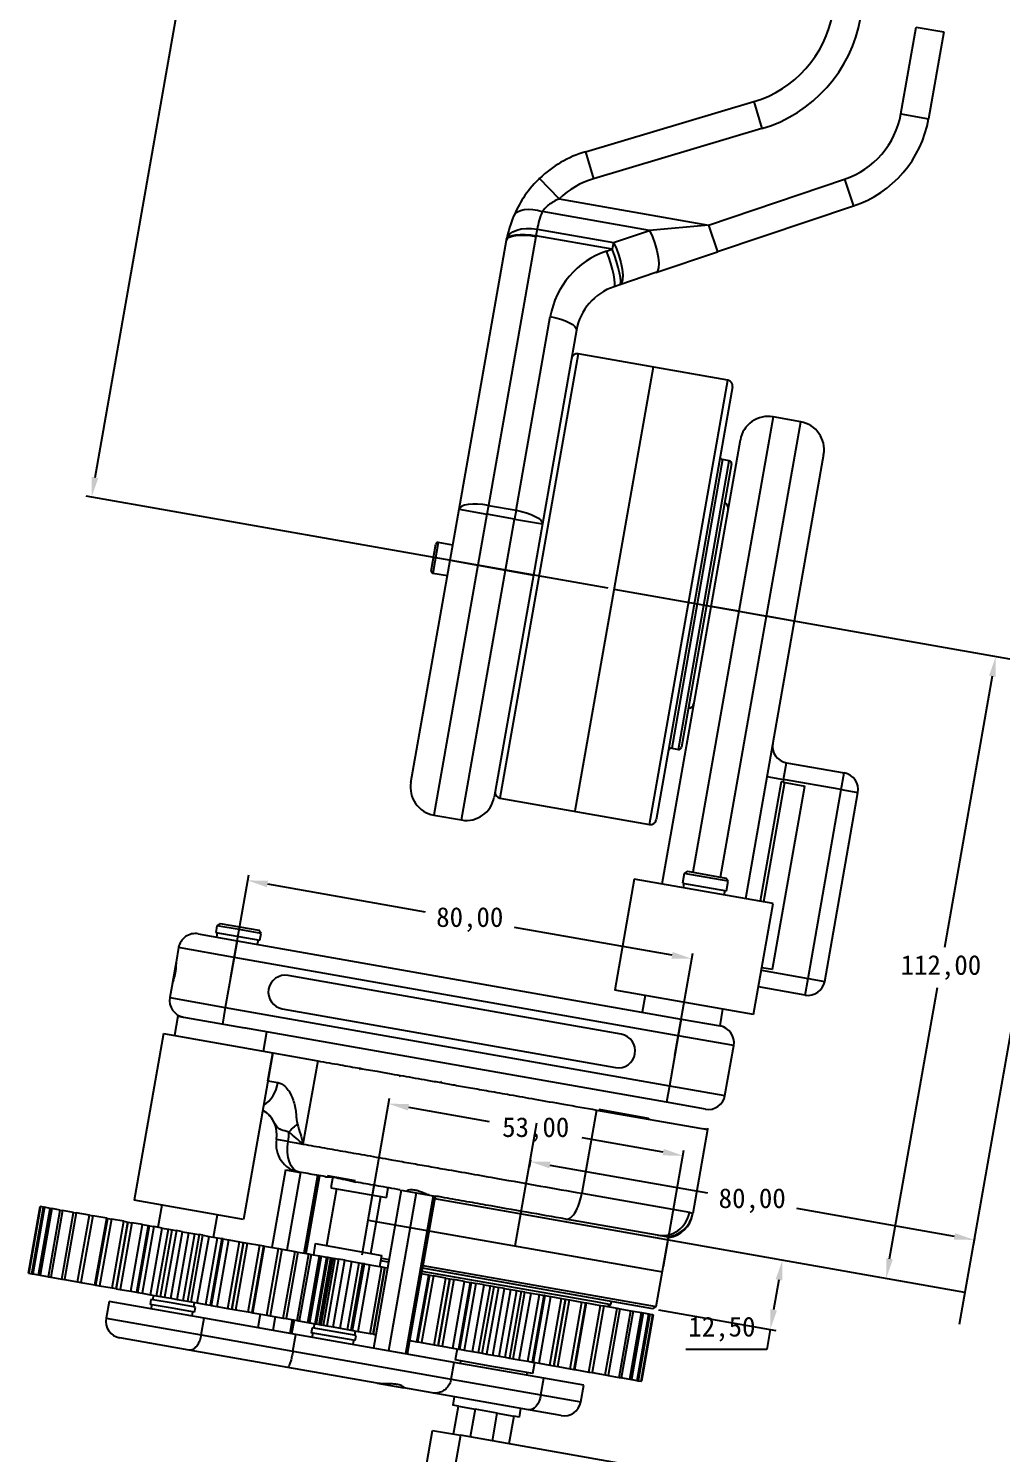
# Model space of a CAD drawing. Header units: millimetres. Extents: x 15 to 2378, y 5 to 1787.
# Drawn here: x 2055.6 to 2228.2, y 1185.3 to 1438 of the extents above; entities that cross this region are included whole.
import ezdxf

# ---------------------------------------------------------------- set-up
doc = ezdxf.new("R2010")
doc.units = ezdxf.units.MM
doc.header["$PDSIZE"] = -1
doc.dimstyles.new('ISO-25', dxfattribs={"dimtxt": 2.5, "dimasz": 2.5, "dimexe": 1.25, "dimexo": 0.625, "dimtad": 1, "dimtxsty": 'Standard', "dimcen": 2.5, "dimadec": 0, "dimazin": 0, "dimtfac": 1, "dimtmove": 0, "dimatfit": 3, "dimfxl": 1, "dimarcsym": 0})

# ---------------------------------------------------------------- blocks, each defined once
blk = doc.blocks.new('*D3')
at = {"color": 0, "lineweight": -2, "transparency": 16777216}
for p, q in [((2091.51, 1269.83), (2094.7, 1287.91)), ((2098.03, 1286.31), (2125.98, 1281.38)), ((2169.81, 1273.65), (2141.86, 1278.58)), ((2170.3, 1255.94), (2173.48, 1274.02))]:
    blk.add_line(p, q, dxfattribs=at)
at = {"color": 0, "transparency": 16777216}
for points in [[(2098.13, 1286.89), (2097.92, 1285.72), (2094.52, 1286.92)], [(2169.91, 1274.23), (2169.7, 1273.07), (2173.31, 1273.03)]]:
    blk.add_solid(points, dxfattribs=at)
at = {"layer": 'Defpoints', "color": 0, "transparency": 16777216}
for p in [(2173.31, 1273.03), (2091.34, 1268.85), (2170.12, 1254.96)]:
    blk.add_point(p, dxfattribs=at)
at = {"color": 0, "transparency": 16777216, "insert": (2133.92, 1279.98), "char_height": 3.5, "attachment_point": 5}
blk.add_mtext('80,00', dxfattribs=at)
blk = doc.blocks.new('*D7')
at = {"color": 0, "lineweight": -2, "transparency": 16777216}
for p, q in [((2207.51, 1586.5), (2109.69, 1603.75)), ((2110.06, 1600.07), (2089.38, 1482.81)), ((2067.45, 1358.41), (2088.13, 1475.68)), ((2158.5, 1338.75), (2065.85, 1355.08))]:
    blk.add_line(p, q, dxfattribs=at)
at = {"color": 0, "transparency": 16777216}
for points in [[(2109.48, 1600.17), (2110.64, 1599.97), (2110.68, 1603.57)], [(2066.87, 1358.51), (2068.03, 1358.31), (2066.83, 1354.91)]]:
    blk.add_solid(points, dxfattribs=at)
at = {"layer": 'Defpoints', "color": 0, "transparency": 16777216}
for p in [(2208.5, 1586.33), (2066.83, 1354.91), (2159.48, 1338.57)]:
    blk.add_point(p, dxfattribs=at)
at = {"color": 0, "transparency": 16777216, "insert": (2088.76, 1479.24), "char_height": 3.5, "attachment_point": 5}
blk.add_mtext('252,50', dxfattribs=at)
blk = doc.blocks.new('*D9')
at = {"color": 0, "lineweight": -2, "transparency": 16777216}
for p, q in [((2144.67, 1237.32), (2144.45, 1236.08)), ((2148.13, 1236.45), (2176.08, 1231.52)), ((2219.91, 1223.79), (2191.96, 1228.72)), ((2223.46, 1223.43), (2223.24, 1222.19))]:
    blk.add_line(p, q, dxfattribs=at)
at = {"color": 0, "transparency": 16777216}
for points in [[(2148.23, 1237.03), (2148.03, 1235.86), (2144.63, 1237.07)], [(2220.01, 1224.37), (2219.81, 1223.21), (2223.41, 1223.17)]]:
    blk.add_solid(points, dxfattribs=at)
at = {"layer": 'Defpoints', "color": 0, "transparency": 16777216}
for p in [(2144.85, 1238.3), (2223.63, 1224.41), (2223.41, 1223.17)]:
    blk.add_point(p, dxfattribs=at)
at = {"color": 0, "transparency": 16777216, "insert": (2184.02, 1230.12), "char_height": 3.5, "attachment_point": 5}
blk.add_mtext('80,00', dxfattribs=at)
blk = doc.blocks.new('*D10')
at = {"color": 0, "lineweight": -2, "transparency": 16777216}
for p, q in [((2226.61, 1323.13), (2218.13, 1275.04)), ((2208.4, 1219.83), (2216.88, 1267.91))]:
    blk.add_line(p, q, dxfattribs=at)
at = {"color": 0, "transparency": 16777216}
for points in [[(2226.03, 1323.23), (2227.2, 1323.02), (2227.23, 1326.63)], [(2207.81, 1219.93), (2208.98, 1219.73), (2207.78, 1216.33)]]:
    blk.add_solid(points, dxfattribs=at)
at = {"layer": 'Defpoints', "color": 0, "transparency": 16777216}
for p in [(2227.23, 1326.63), (2207.78, 1216.33), (2207.78, 1216.33)]:
    blk.add_point(p, dxfattribs=at)
at = {"color": 0, "transparency": 16777216, "insert": (2217.5, 1271.48), "char_height": 3.5, "attachment_point": 5}
blk.add_mtext('112,00', dxfattribs=at)
blk = doc.blocks.new('*D11')
at = {"color": 0, "lineweight": -2, "transparency": 16777216}
for p, q in [((2116.06, 1227.68), (2119.7, 1248.3)), ((2123.03, 1246.7), (2137.39, 1244.17)), ((2168.22, 1238.73), (2153.86, 1241.26)), ((2168.26, 1218.47), (2171.9, 1239.1))]:
    blk.add_line(p, q, dxfattribs=at)
at = {"color": 0, "transparency": 16777216}
for points in [[(2123.13, 1247.28), (2122.93, 1246.12), (2119.53, 1247.32)], [(2168.32, 1239.32), (2168.12, 1238.15), (2171.72, 1238.11)]]:
    blk.add_solid(points, dxfattribs=at)
at = {"layer": 'Defpoints', "color": 0, "transparency": 16777216}
for p in [(2171.72, 1238.11), (2115.89, 1226.69), (2168.09, 1217.49)]:
    blk.add_point(p, dxfattribs=at)
at = {"color": 0, "transparency": 16777216, "insert": (2145.62, 1242.72), "char_height": 3.5, "attachment_point": 5}
blk.add_mtext('53,00', dxfattribs=at)
blk = doc.blocks.new('*D12')
at = {"color": 0, "lineweight": -2, "transparency": 16777216}
for p, q in [((2188.76, 1216.07), (2187.82, 1210.77)), ((2167.41, 1210.76), (2188.19, 1207.09)), ((2187.21, 1207.26), (2186.59, 1203.76)), ((2186.59, 1203.76), (2172.23, 1203.76))]:
    blk.add_line(p, q, dxfattribs=at)
at = {"color": 0, "transparency": 16777216}
for points in [[(2188.18, 1216.18), (2189.34, 1215.97), (2189.38, 1219.57)], [(2187.24, 1210.87), (2188.41, 1210.66), (2187.21, 1207.26)]]:
    blk.add_solid(points, dxfattribs=at)
at = {"layer": 'Defpoints', "color": 0, "transparency": 16777216}
for p in [(2189.38, 1219.57), (2166.42, 1210.93), (2187.21, 1207.26)]:
    blk.add_point(p, dxfattribs=at)
at = {"color": 0, "transparency": 16777216, "insert": (2178.65, 1207.33), "char_height": 3.5, "attachment_point": 5}
blk.add_mtext('12,50', dxfattribs=at)

msp = doc.modelspace()

# ---------------------------------------------------------------- linework, layer by layer
at = {"color": 7, "linetype": 'Continuous', "lineweight": 25}
for p, q in [((2210.395, 1422.886), (2213.108, 1438.276)), ((2213.108, 1438.276), (2218.032, 1437.407)), ((2218.032, 1437.407), (2215.319, 1422.018)), ((2154.432, 1416.157), (2184.318, 1425.046)), ((2184.318, 1425.046), (2185.743, 1420.254)), ((2210.395, 1422.886), (2215.319, 1422.018)), ((2185.743, 1420.254), (2155.857, 1411.364)), ((2154.432, 1416.157), (2155.857, 1411.364)), ((2149.765, 1407.826), (2146.309, 1411.44)), ((2176.283, 1403.151), (2200.41, 1411.275)), ((2200.41, 1411.275), (2202.005, 1406.536)), ((2149.765, 1407.826), (2176.283, 1403.151)), ((2165.787, 1402.185), (2146.789, 1405.535)), ((2202.005, 1406.536), (2177.879, 1398.412)), ((2176.283, 1403.151), (2165.787, 1402.185)), ((2176.283, 1403.151), (2177.879, 1398.412)), ((2132.024, 1352.746), (2140.438, 1400.46)), ((2145.636, 1401.147), (2137.223, 1353.433)), ((2145.862, 1402.427), (2145.655, 1401.252)), ((2159.204, 1398.863), (2145.655, 1401.252)), ((2145.862, 1402.427), (2159.411, 1400.038)), ((2159.411, 1400.038), (2165.787, 1402.185)), ((2158.188, 1398.521), (2159.204, 1398.863)), ((2159.411, 1400.038), (2159.204, 1398.863)), ((2166.901, 1394.715), (2177.879, 1398.412)), ((2160.525, 1392.568), (2159.509, 1392.226)), ((2166.901, 1394.715), (2160.525, 1392.568)), ((2142.147, 1352.565), (2148.203, 1386.91)), ((2152.852, 1384.486), (2146.796, 1350.141)), ((2153.132, 1380.31), (2139.24, 1301.525)), ((2179.721, 1375.621), (2153.132, 1380.31)), ((2165.829, 1296.837), (2179.721, 1375.621)), ((2180.532, 1374.463), (2166.988, 1297.648)), ((2187.716, 1369.135), (2181.639, 1334.666)), ((2186.563, 1333.798), (2192.64, 1368.266)), ((2192.64, 1368.266), (2187.716, 1369.135)), ((2176.715, 1335.535), (2181.924, 1365.079)), ((2196.696, 1362.474), (2191.487, 1332.93)), ((2178.767, 1361.574), (2169.738, 1310.364)), ((2170.92, 1310.155), (2179.949, 1361.365)), ((2180.355, 1360.786), (2171.499, 1310.561)), ((2179.949, 1361.365), (2178.767, 1361.574)), ((2130.429, 1343.696), (2132.024, 1352.746)), ((2132.024, 1352.746), (2136.948, 1351.877)), ((2137.223, 1353.433), (2136.948, 1351.877)), ((2137.223, 1353.433), (2142.147, 1352.565)), ((2142.147, 1352.565), (2141.872, 1351.009)), ((2136.948, 1351.877), (2135.353, 1342.828)), ((2141.872, 1351.009), (2136.948, 1351.877)), ((2140.277, 1341.96), (2141.872, 1351.009)), ((2141.872, 1351.009), (2146.796, 1350.141)), ((2146.796, 1350.141), (2145.201, 1341.091)), ((2127.102, 1342.103), (2127.887, 1346.556)), ((2128.321, 1346.86), (2127.412, 1341.704)), ((2130.906, 1346.404), (2128.321, 1346.86)), ((2123.483, 1304.304), (2130.429, 1343.696)), ((2127.062, 1341.878), (2127.102, 1342.103)), ((2135.353, 1342.828), (2127.539, 1298.511)), ((2130.429, 1343.696), (2135.353, 1342.828)), ((2135.353, 1342.828), (2140.277, 1341.96)), ((2127.412, 1341.704), (2127.366, 1341.444)), ((2127.366, 1341.444), (2129.951, 1340.988)), ((2132.463, 1297.643), (2140.277, 1341.96)), ((2145.201, 1341.091), (2138.255, 1301.699)), ((2140.277, 1341.96), (2145.201, 1341.091)), ((2168.032, 1286.294), (2176.715, 1335.535)), ((2181.639, 1334.666), (2173.477, 1288.38)), ((2181.639, 1334.666), (2176.715, 1335.535)), ((2181.639, 1334.666), (2186.563, 1333.798)), ((2178.401, 1287.512), (2186.563, 1333.798)), ((2191.487, 1332.93), (2182.804, 1283.689)), ((2191.487, 1332.93), (2186.563, 1333.798)), ((2169.738, 1310.364), (2170.92, 1310.155)), ((2189.579, 1304.834), (2190.1, 1307.789)), ((2190.1, 1307.789), (2200.351, 1305.981)), ((2189.17, 1304.399), (2185.437, 1283.225)), ((2189.767, 1304.293), (2186.033, 1283.12)), ((2186.625, 1305.355), (2189.579, 1304.834)), ((2189.492, 1304.342), (2189.17, 1304.399)), ((2189.579, 1304.834), (2189.492, 1304.342)), ((2189.492, 1304.342), (2193.354, 1303.661)), ((2199.83, 1303.027), (2189.579, 1304.834)), ((2199.83, 1303.027), (2200.351, 1305.981)), ((2187.624, 1271.162), (2193.354, 1303.661)), ((2193.926, 1269.543), (2199.83, 1303.027)), ((2196.881, 1269.022), (2202.785, 1302.506)), ((2199.83, 1303.027), (2202.785, 1302.506)), ((2139.24, 1301.525), (2165.829, 1296.837)), ((2127.539, 1298.511), (2132.463, 1297.643)), ((2163.108, 1287.162), (2159.635, 1267.466)), ((2187.728, 1282.821), (2163.108, 1287.162)), ((2171.962, 1288.14), (2171.667, 1286.466)), ((2171.667, 1286.466), (2179.447, 1285.094)), ((2171.913, 1286.422), (2171.774, 1285.634)), ((2172.542, 1288.545), (2171.962, 1288.14)), ((2179.742, 1286.768), (2171.962, 1288.14)), ((2172.542, 1288.545), (2179.337, 1287.347)), ((2179.742, 1286.768), (2179.337, 1287.347)), ((2179.447, 1285.094), (2179.742, 1286.768)), ((2179.062, 1284.349), (2179.201, 1285.137)), ((2184.255, 1263.125), (2187.728, 1282.821)), ((2089.072, 1278.893), (2088.864, 1277.711)), ((2089.652, 1279.299), (2089.072, 1278.893)), ((2092.987, 1278.203), (2089.072, 1278.893)), ((2089.652, 1279.299), (2096.496, 1278.092)), ((2085.746, 1277.449), (2092.64, 1276.233)), ((2088.864, 1277.711), (2096.693, 1276.331)), ((2089.135, 1277.663), (2088.996, 1276.876)), ((2096.902, 1277.512), (2092.987, 1278.203)), ((2096.284, 1275.591), (2096.422, 1276.378)), ((2096.902, 1277.512), (2096.496, 1278.092)), ((2096.693, 1276.331), (2096.902, 1277.512)), ((2082.271, 1275.015), (2081.811, 1272.405)), ((2092.119, 1273.279), (2082.271, 1275.015)), ((2092.64, 1276.233), (2092.119, 1273.279)), ((2092.64, 1276.233), (2171.424, 1262.341)), ((2081.811, 1272.405), (2081.174, 1268.794)), ((2092.119, 1273.279), (2090.556, 1264.415)), ((2170.903, 1259.387), (2092.119, 1273.279)), ((2185.731, 1271.496), (2187.624, 1271.162)), ((2081.172, 1268.785), (2080.708, 1266.152)), ((2160.795, 1259.646), (2101.706, 1270.065)), ((2185.645, 1271.003), (2193.926, 1269.543)), ((2193.405, 1266.589), (2193.926, 1269.543)), ((2193.926, 1269.543), (2196.881, 1269.022)), ((2184.255, 1263.125), (2159.635, 1267.466)), ((2165.052, 1266.511), (2164.531, 1263.557)), ((2193.405, 1266.589), (2185.124, 1268.049)), ((2080.708, 1266.152), (2090.556, 1264.415)), ((2090.556, 1264.415), (2090.035, 1261.461)), ((2090.556, 1264.415), (2169.341, 1250.524)), ((2100.665, 1264.156), (2159.753, 1253.737)), ((2178.318, 1261.126), (2178.839, 1264.08)), ((2082.157, 1262.85), (2081.549, 1259.403)), ((2082.157, 1262.85), (2093.95, 1260.771)), ((2171.424, 1262.341), (2170.903, 1259.387)), ((2171.424, 1262.341), (2178.318, 1261.126)), ((2079.579, 1259.751), (2074.37, 1230.206)), ((2079.579, 1259.751), (2098.963, 1256.333)), ((2168.82, 1247.569), (2093.849, 1260.788)), ((2097.306, 1256.625), (2097.913, 1260.072)), ((2170.903, 1259.387), (2169.341, 1250.524)), ((2180.751, 1257.65), (2170.903, 1259.387)), ((2098.963, 1256.333), (2093.753, 1226.789)), ((2098.096, 1251.408), (2098.964, 1256.332)), ((2098.963, 1256.333), (2098.964, 1256.332)), ((2098.964, 1256.332), (2106.941, 1254.926)), ((2179.189, 1248.787), (2180.751, 1257.65)), ((2106.941, 1254.926), (2104.336, 1240.154)), ((2114.564, 1253.582), (2114.275, 1253.379)), ((2098.096, 1251.408), (2098.072, 1251.282)), ((2098.094, 1251.409), (2098.096, 1251.408)), ((2098.096, 1251.408), (2099.864, 1251.097)), ((2121.612, 1252.085), (2121.409, 1252.375)), ((2128.721, 1251.086), (2128.953, 1251.248)), ((2169.341, 1250.524), (2168.82, 1247.569)), ((2169.341, 1250.524), (2179.189, 1248.787)), ((2156.416, 1246.202), (2153.811, 1231.43)), ((2156.416, 1246.202), (2176.09, 1242.733)), ((2156.826, 1246.333), (2165.588, 1244.788)), ((2175.713, 1246.354), (2168.82, 1247.569)), ((2165.75, 1244.556), (2165.588, 1244.788)), ((2101.703, 1240.618), (2099.625, 1240.985)), ((2176.09, 1242.733), (2173.463, 1227.831)), ((2101.239, 1235.623), (2098.808, 1221.835)), ((2101.239, 1235.623), (2103.911, 1235.152)), ((2103.911, 1235.152), (2101.48, 1221.364)), ((2102.317, 1235.642), (2102.281, 1235.439)), ((2106.923, 1234.621), (2104.492, 1220.833)), ((2107.263, 1234.561), (2104.832, 1220.773)), ((2108.648, 1234.57), (2113.603, 1233.697)), ((2109.633, 1234.397), (2109.286, 1232.427)), ((2110.295, 1232.249), (2108.515, 1222.155)), ((2109.286, 1232.427), (2119.134, 1230.691)), ((2114.805, 1220.538), (2116.976, 1232.848)), ((2116.345, 1220.774), (2118.124, 1230.869)), ((2121.765, 1232.004), (2116.821, 1203.966)), ((2119.134, 1230.691), (2119.438, 1232.414)), ((2124.437, 1231.532), (2119.493, 1203.495)), ((2121.765, 1232.004), (2124.437, 1231.532)), ((2127.448, 1231.001), (2122.505, 1202.964)), ((2127.788, 1230.942), (2122.844, 1202.904)), ((2124.437, 1231.532), (2127.448, 1231.001)), ((2127.448, 1231.001), (2127.788, 1230.942)), ((2153.811, 1231.43), (2172.895, 1228.065)), ((2055.641, 1217.262), (2057.724, 1229.08)), ((2057.785, 1229.069), (2055.701, 1217.251)), ((2056.216, 1217.161), (2058.299, 1228.978)), ((2058.479, 1228.947), (2056.395, 1217.129)), ((2057.412, 1216.95), (2059.496, 1228.767)), ((2059.789, 1228.716), (2057.706, 1216.898)), ((2057.724, 1229.08), (2057.785, 1229.069)), ((2058.299, 1228.978), (2057.785, 1229.069)), ((2058.299, 1228.978), (2058.479, 1228.947)), ((2059.496, 1228.767), (2058.479, 1228.947)), ((2059.2, 1216.634), (2061.283, 1228.452)), ((2059.496, 1228.767), (2059.789, 1228.716)), ((2061.684, 1228.381), (2059.601, 1216.564)), ((2061.283, 1228.452), (2059.789, 1228.716)), ((2061.283, 1228.452), (2061.684, 1228.381)), ((2063.619, 1228.04), (2061.684, 1228.381)), ((2093.753, 1226.789), (2074.37, 1230.206)), ((2079.294, 1229.338), (2078.599, 1225.399)), ((2221.771, 1213.862), (2127.701, 1230.449)), ((2168.591, 1223.239), (2127.701, 1230.449)), ((2061.535, 1216.223), (2063.619, 1228.04)), ((2064.117, 1227.952), (2062.034, 1216.135)), ((2063.619, 1228.04), (2064.117, 1227.952)), ((2066.444, 1227.542), (2064.117, 1227.952)), ((2064.36, 1215.724), (2066.444, 1227.542)), ((2067.028, 1227.439), (2064.944, 1215.622)), ((2066.444, 1227.542), (2067.028, 1227.439)), ((2069.517, 1227), (2067.028, 1227.439)), ((2067.433, 1215.183), (2069.517, 1227)), ((2067.606, 1215.152), (2069.69, 1226.97)), ((2070.345, 1226.854), (2068.261, 1215.037)), ((2069.517, 1227), (2069.69, 1226.97)), ((2069.69, 1226.97), (2070.345, 1226.854)), ((2072.559, 1226.464), (2070.345, 1226.854)), ((2070.476, 1214.646), (2072.559, 1226.464)), ((2073.258, 1226.341), (2071.175, 1214.523)), ((2071.193, 1214.52), (2073.277, 1226.337)), ((2073.986, 1226.212), (2071.902, 1214.395)), ((2072.559, 1226.464), (2073.258, 1226.341)), ((2073.258, 1226.341), (2073.277, 1226.337)), ((2073.277, 1226.337), (2073.986, 1226.212)), ((2073.788, 1214.062), (2075.871, 1225.88)), ((2075.871, 1225.88), (2073.986, 1226.212)), ((2075.871, 1225.88), (2076.914, 1225.696)), ((2088.447, 1223.662), (2089.142, 1227.602)), ((2167.195, 1223.993), (2150.984, 1226.851)), ((2172.895, 1228.065), (2173.463, 1227.831)), ((2076.882, 1225.702), (2074.798, 1213.884)), ((2075.032, 1213.843), (2077.116, 1225.66)), ((2077.862, 1225.529), (2075.779, 1213.711)), ((2076.882, 1225.702), (2077.116, 1225.66)), ((2077.116, 1225.66), (2077.862, 1225.529)), ((2077.288, 1213.445), (2079.372, 1225.263)), ((2079.372, 1225.263), (2077.862, 1225.529)), ((2078.371, 1213.254), (2080.455, 1225.072)), ((2079.029, 1213.138), (2081.112, 1224.956)), ((2079.372, 1225.263), (2080.455, 1225.072)), ((2081.878, 1224.821), (2079.794, 1213.003)), ((2080.455, 1225.072), (2081.112, 1224.956)), ((2080.891, 1212.81), (2082.975, 1224.627)), ((2081.112, 1224.956), (2081.878, 1224.821)), ((2082.975, 1224.627), (2081.878, 1224.821)), ((2081.988, 1212.616), (2084.072, 1224.434)), ((2082.975, 1224.627), (2084.072, 1224.434)), ((2083.085, 1212.423), (2085.169, 1224.241)), ((2085.934, 1224.106), (2083.85, 1212.288)), ((2084.072, 1224.434), (2085.169, 1224.241)), ((2084.507, 1212.172), (2086.591, 1223.99)), ((2085.169, 1224.241), (2085.934, 1224.106)), ((2085.591, 1211.981), (2087.674, 1223.799)), ((2086.591, 1223.99), (2085.934, 1224.106)), ((2086.591, 1223.99), (2087.674, 1223.799)), ((2087.1, 1211.715), (2089.184, 1223.532)), ((2087.674, 1223.799), (2089.184, 1223.532)), ((2089.931, 1223.401), (2087.847, 1211.583)), ((2088.081, 1211.542), (2090.164, 1223.36)), ((2089.184, 1223.532), (2089.931, 1223.401)), ((2090.164, 1223.36), (2089.931, 1223.401)), ((2090.132, 1223.365), (2091.175, 1223.181)), ((2167, 1211.335), (2169.171, 1223.645)), ((2168.791, 1223.712), (2167.195, 1223.993)), ((2169.417, 1223.601), (2168.791, 1223.712)), ((2089.091, 1211.364), (2091.175, 1223.181)), ((2090.976, 1211.031), (2093.06, 1222.849)), ((2091.175, 1223.181), (2093.06, 1222.849)), ((2093.77, 1222.724), (2091.686, 1210.906)), ((2091.704, 1210.903), (2093.788, 1222.721)), ((2092.403, 1210.78), (2094.487, 1222.597)), ((2093.06, 1222.849), (2093.77, 1222.724)), ((2093.788, 1222.721), (2093.77, 1222.724)), ((2093.788, 1222.721), (2094.487, 1222.597)), ((2094.487, 1222.597), (2096.702, 1222.207)), ((2094.618, 1210.389), (2096.702, 1222.207)), ((2097.356, 1222.092), (2095.272, 1210.274)), ((2095.446, 1210.243), (2097.529, 1222.061)), ((2096.702, 1222.207), (2097.356, 1222.092)), ((2097.356, 1222.092), (2097.529, 1222.061)), ((2097.529, 1222.061), (2100.018, 1221.622)), ((2097.935, 1209.804), (2100.018, 1221.622)), ((2100.602, 1221.519), (2098.519, 1209.701)), ((2100.018, 1221.622), (2100.602, 1221.519)), ((2100.602, 1221.519), (2102.929, 1221.109)), ((2100.845, 1209.291), (2102.929, 1221.109)), ((2103.428, 1221.021), (2101.344, 1209.203)), ((2102.929, 1221.109), (2103.428, 1221.021)), ((2103.428, 1221.021), (2105.362, 1220.68)), ((2106.521, 1222.506), (2106.174, 1220.537)), ((2106.521, 1222.506), (2118.339, 1220.423)), ((2103.278, 1208.862), (2105.362, 1220.68)), ((2105.763, 1220.609), (2103.679, 1208.791)), ((2105.173, 1208.528), (2107.257, 1220.346)), ((2105.362, 1220.68), (2105.763, 1220.609)), ((2107.551, 1220.294), (2105.467, 1208.476)), ((2105.763, 1220.609), (2107.257, 1220.346)), ((2106.484, 1208.297), (2108.568, 1220.115)), ((2108.747, 1220.083), (2106.663, 1208.265)), ((2107.178, 1208.175), (2109.262, 1219.992)), ((2109.322, 1219.982), (2107.238, 1208.164)), ((2107.257, 1220.346), (2107.551, 1220.294)), ((2109.6, 1219.933), (2107.517, 1208.115)), ((2107.551, 1220.294), (2108.568, 1220.115)), ((2107.95, 1208.038), (2110.034, 1219.856)), ((2110.643, 1219.749), (2108.56, 1207.931)), ((2108.568, 1220.115), (2108.747, 1220.083)), ((2108.747, 1220.083), (2109.262, 1219.992)), ((2109.262, 1219.992), (2109.322, 1219.982)), ((2109.322, 1219.982), (2109.712, 1219.913)), ((2109.6, 1219.933), (2110.034, 1219.856)), ((2109.682, 1207.733), (2111.766, 1219.551)), ((2110.034, 1219.856), (2110.643, 1219.749)), ((2111.766, 1219.551), (2110.643, 1219.749)), ((2110.931, 1207.513), (2113.015, 1219.33)), ((2111.766, 1219.551), (2113.015, 1219.33)), ((2112.225, 1207.285), (2114.309, 1219.102)), ((2114.912, 1218.996), (2112.828, 1207.178)), ((2113.015, 1219.33), (2114.309, 1219.102)), ((2113.146, 1207.122), (2115.23, 1218.94)), ((2114.122, 1206.95), (2116.206, 1218.768)), ((2114.309, 1219.102), (2114.912, 1218.996)), ((2115.23, 1218.94), (2114.912, 1218.996)), ((2115.23, 1218.94), (2116.206, 1218.768)), ((2116.206, 1218.768), (2118.316, 1218.396)), ((2116.232, 1206.578), (2118.316, 1218.396)), ((2118.839, 1218.304), (2116.755, 1206.486)), ((2116.757, 1206.486), (2118.841, 1218.303)), ((2116.816, 1206.475), (2118.899, 1218.293)), ((2117.991, 1218.453), (2118.339, 1220.423)), ((2119.507, 1219.201), (2118.165, 1219.438)), ((2118.252, 1219.93), (2119.594, 1219.694)), ((2118.316, 1218.396), (2118.839, 1218.304)), ((2118.841, 1218.303), (2118.839, 1218.304)), ((2118.899, 1218.293), (2119.334, 1218.216)), ((2125.617, 1218.631), (2167, 1211.335)), ((2055.641, 1217.262), (2055.701, 1217.251)), ((2055.701, 1217.251), (2056.216, 1217.161)), ((2056.216, 1217.161), (2056.395, 1217.129)), ((2056.395, 1217.129), (2057.412, 1216.95)), ((2057.412, 1216.95), (2057.706, 1216.898)), ((2057.706, 1216.898), (2059.325, 1216.612)), ((2059.2, 1216.634), (2059.601, 1216.564)), ((2059.601, 1216.564), (2061.535, 1216.223)), ((2061.535, 1216.223), (2062.034, 1216.135)), ((2062.034, 1216.135), (2064.36, 1215.724)), ((2064.36, 1215.724), (2064.944, 1215.622)), ((2124.552, 1205.111), (2126.636, 1216.929)), ((2124.725, 1205.081), (2126.809, 1216.898)), ((2126.636, 1216.929), (2125.357, 1217.154)), ((2127.464, 1216.783), (2125.38, 1204.965)), ((2125.444, 1217.647), (2156.507, 1212.169)), ((2166.421, 1210.929), (2125.531, 1218.139)), ((2126.636, 1216.929), (2126.809, 1216.898)), ((2126.809, 1216.898), (2127.464, 1216.783)), ((2129.678, 1216.392), (2127.464, 1216.783)), ((2127.594, 1204.575), (2129.678, 1216.392)), ((2130.377, 1216.269), (2128.293, 1204.451)), ((2128.312, 1204.448), (2130.396, 1216.266)), ((2131.105, 1216.141), (2129.021, 1204.323)), ((2129.678, 1216.392), (2130.377, 1216.269)), ((2130.377, 1216.269), (2130.396, 1216.266)), ((2130.396, 1216.266), (2131.105, 1216.141)), ((2130.907, 1203.991), (2132.99, 1215.808)), ((2132.99, 1215.808), (2131.105, 1216.141)), ((2134.001, 1215.63), (2131.917, 1203.812)), ((2132.99, 1215.808), (2134.033, 1215.624)), ((2134.001, 1215.63), (2134.235, 1215.589)), ((2064.944, 1215.622), (2067.433, 1215.183)), ((2067.433, 1215.183), (2067.606, 1215.152)), ((2067.606, 1215.152), (2068.261, 1215.037)), ((2068.261, 1215.037), (2070.476, 1214.646)), ((2070.476, 1214.646), (2071.175, 1214.523)), ((2071.175, 1214.523), (2071.193, 1214.52)), ((2071.193, 1214.52), (2071.902, 1214.395)), ((2071.902, 1214.395), (2073.788, 1214.062)), ((2073.788, 1214.062), (2074.831, 1213.878)), ((2074.798, 1213.884), (2075.032, 1213.843)), ((2075.032, 1213.843), (2075.779, 1213.711)), ((2075.779, 1213.711), (2077.288, 1213.445)), ((2077.288, 1213.445), (2078.371, 1213.254)), ((2077.796, 1213.355), (2077.657, 1212.568)), ((2078.371, 1213.254), (2079.029, 1213.138)), ((2079.029, 1213.138), (2079.794, 1213.003)), ((2132.151, 1203.771), (2134.235, 1215.589)), ((2134.981, 1215.457), (2132.897, 1203.64)), ((2134.235, 1215.589), (2134.981, 1215.457)), ((2134.407, 1203.373), (2136.491, 1215.191)), ((2136.491, 1215.191), (2134.981, 1215.457)), ((2135.49, 1203.182), (2137.574, 1215)), ((2136.148, 1203.066), (2138.231, 1214.884)), ((2136.491, 1215.191), (2137.574, 1215)), ((2138.997, 1214.749), (2136.913, 1202.931)), ((2137.574, 1215), (2138.231, 1214.884)), ((2138.01, 1202.738), (2140.094, 1214.556)), ((2138.231, 1214.884), (2138.997, 1214.749)), ((2140.094, 1214.556), (2138.997, 1214.749)), ((2139.107, 1202.545), (2141.19, 1214.362)), ((2140.094, 1214.556), (2141.19, 1214.362)), ((2140.204, 1202.351), (2142.287, 1214.169)), ((2143.053, 1214.034), (2140.969, 1202.216)), ((2141.19, 1214.362), (2142.287, 1214.169)), ((2141.626, 1202.1), (2143.71, 1213.918)), ((2142.287, 1214.169), (2143.053, 1214.034)), ((2142.709, 1201.909), (2144.793, 1213.727)), ((2143.71, 1213.918), (2143.053, 1214.034)), ((2143.71, 1213.918), (2144.793, 1213.727)), ((2144.219, 1201.643), (2146.303, 1213.461)), ((2144.793, 1213.727), (2146.303, 1213.461)), ((2147.05, 1213.329), (2144.966, 1201.512)), ((2145.199, 1201.47), (2147.283, 1213.288)), ((2146.21, 1201.292), (2148.294, 1213.11)), ((2146.303, 1213.461), (2147.05, 1213.329)), ((2147.283, 1213.288), (2147.05, 1213.329)), ((2147.251, 1213.294), (2148.294, 1213.11)), ((2148.294, 1213.11), (2150.179, 1212.777)), ((2069.933, 1212.234), (2069.412, 1209.279)), ((2086.796, 1209.26), (2069.933, 1212.234)), ((2077.361, 1212.62), (2077.205, 1211.733)), ((2081.144, 1211.039), (2077.205, 1211.733)), ((2081.301, 1211.925), (2077.361, 1212.62)), ((2077.5, 1211.681), (2077.367, 1210.923)), ((2079.794, 1213.003), (2080.891, 1212.81)), ((2080.891, 1212.81), (2081.988, 1212.616)), ((2085.083, 1210.344), (2081.144, 1211.039)), ((2085.24, 1211.231), (2081.301, 1211.925)), ((2081.988, 1212.616), (2083.085, 1212.423)), ((2083.085, 1212.423), (2083.85, 1212.288)), ((2083.85, 1212.288), (2084.507, 1212.172)), ((2084.507, 1212.172), (2085.591, 1211.981)), ((2084.944, 1211.283), (2085.083, 1212.07)), ((2085.083, 1210.344), (2085.24, 1211.231)), ((2085.591, 1211.981), (2087.1, 1211.715)), ((2087.1, 1211.715), (2087.847, 1211.583)), ((2087.847, 1211.583), (2088.081, 1211.542)), ((2088.048, 1211.548), (2089.091, 1211.364)), ((2089.091, 1211.364), (2090.976, 1211.031)), ((2090.976, 1211.031), (2091.686, 1210.906)), ((2091.686, 1210.906), (2091.704, 1210.903)), ((2091.704, 1210.903), (2092.403, 1210.78)), ((2092.403, 1210.78), (2094.618, 1210.389)), ((2148.095, 1200.96), (2150.179, 1212.777)), ((2150.888, 1212.652), (2148.805, 1200.835)), ((2148.823, 1200.831), (2150.907, 1212.649)), ((2149.522, 1200.708), (2151.606, 1212.526)), ((2150.179, 1212.777), (2150.888, 1212.652)), ((2150.907, 1212.649), (2150.888, 1212.652)), ((2150.907, 1212.649), (2151.606, 1212.526)), ((2151.606, 1212.526), (2153.82, 1212.135)), ((2151.737, 1200.318), (2153.82, 1212.135)), ((2154.475, 1212.02), (2152.391, 1200.202)), ((2152.564, 1200.172), (2154.648, 1211.989)), ((2153.82, 1212.135), (2154.475, 1212.02)), ((2154.475, 1212.02), (2154.648, 1211.989)), ((2154.648, 1211.989), (2157.137, 1211.551)), ((2155.054, 1199.733), (2157.137, 1211.551)), ((2157.721, 1211.448), (2155.637, 1199.63)), ((2156.507, 1212.169), (2158.948, 1211.739)), ((2157.137, 1211.551), (2157.721, 1211.448)), ((2157.721, 1211.448), (2160.048, 1211.037)), ((2157.964, 1199.22), (2160.048, 1211.037)), ((2158.369, 1211.333), (2158.948, 1211.739)), ((2160.547, 1210.949), (2158.463, 1199.132)), ((2158.948, 1211.739), (2159.035, 1212.231)), ((2160.048, 1211.037), (2160.547, 1210.949)), ((2160.397, 1198.791), (2162.481, 1210.608)), ((2160.547, 1210.949), (2162.481, 1210.608)), ((2162.481, 1210.608), (2162.882, 1210.538)), ((2166.421, 1210.929), (2167, 1211.335)), ((2069.412, 1209.279), (2086.275, 1206.306)), ((2084.654, 1209.638), (2084.788, 1210.396)), ((2086.275, 1206.306), (2086.796, 1209.26)), ((2103.074, 1206.39), (2086.796, 1209.26)), ((2094.618, 1210.389), (2095.272, 1210.274)), ((2095.272, 1210.274), (2095.446, 1210.243)), ((2095.446, 1210.243), (2097.935, 1209.804)), ((2096.724, 1210.018), (2096.296, 1207.585)), ((2097.935, 1209.804), (2098.519, 1209.701)), ((2098.519, 1209.701), (2100.845, 1209.291)), ((2099.397, 1209.547), (2098.968, 1207.114)), ((2100.845, 1209.291), (2101.344, 1209.203)), ((2101.344, 1209.203), (2103.278, 1208.862)), ((2102.408, 1209.016), (2101.979, 1206.583)), ((2102.748, 1208.956), (2102.319, 1206.523)), ((2103.278, 1208.862), (2103.679, 1208.791)), ((2103.553, 1208.814), (2105.173, 1208.528)), ((2105.173, 1208.528), (2105.467, 1208.476)), ((2105.467, 1208.476), (2106.484, 1208.297)), ((2106.355, 1208.32), (2106.216, 1207.532)), ((2106.484, 1208.297), (2106.663, 1208.265)), ((2106.663, 1208.265), (2107.178, 1208.175)), ((2107.178, 1208.175), (2107.238, 1208.164)), ((2107.238, 1208.164), (2107.628, 1208.095)), ((2107.517, 1208.115), (2107.95, 1208.038)), ((2162.882, 1210.538), (2160.798, 1198.72)), ((2162.292, 1198.456), (2164.376, 1210.274)), ((2164.67, 1210.222), (2162.586, 1198.405)), ((2162.882, 1210.538), (2164.376, 1210.274)), ((2163.603, 1198.225), (2165.687, 1210.043)), ((2165.866, 1210.011), (2163.782, 1198.194)), ((2164.297, 1198.103), (2166.381, 1209.921)), ((2166.441, 1209.91), (2164.357, 1198.092)), ((2164.376, 1210.274), (2164.67, 1210.222)), ((2164.67, 1210.222), (2165.687, 1210.043)), ((2165.687, 1210.043), (2165.866, 1210.011)), ((2165.866, 1210.011), (2166.381, 1209.921)), ((2166.381, 1209.921), (2166.441, 1209.91)), ((2084.162, 1203.632), (2071.846, 1205.804)), ((2086.275, 1206.306), (2102.553, 1203.436)), ((2102.553, 1203.436), (2103.074, 1206.39)), ((2131.161, 1201.438), (2103.074, 1206.39)), ((2105.945, 1207.58), (2105.789, 1206.693)), ((2113.618, 1205.313), (2105.789, 1206.693)), ((2106.06, 1206.645), (2105.926, 1205.887)), ((2113.775, 1206.199), (2105.945, 1207.58)), ((2107.95, 1208.038), (2108.56, 1207.931)), ((2108.56, 1207.931), (2109.682, 1207.733)), ((2109.682, 1207.733), (2110.931, 1207.513)), ((2110.931, 1207.513), (2112.225, 1207.285)), ((2112.225, 1207.285), (2112.828, 1207.178)), ((2112.828, 1207.178), (2113.146, 1207.122)), ((2113.146, 1207.122), (2114.122, 1206.95)), ((2113.504, 1206.247), (2113.643, 1207.035)), ((2113.618, 1205.313), (2113.775, 1206.199)), ((2114.122, 1206.95), (2116.232, 1206.578)), ((2116.232, 1206.578), (2116.755, 1206.486)), ((2116.755, 1206.486), (2116.757, 1206.486)), ((2116.816, 1206.475), (2117.25, 1206.399)), ((2101.618, 1200.554), (2084.162, 1203.632)), ((2102.553, 1203.436), (2130.64, 1198.483)), ((2113.214, 1204.602), (2113.347, 1205.36)), ((2123.273, 1205.337), (2124.552, 1205.111)), ((2124.552, 1205.111), (2124.725, 1205.081)), ((2124.725, 1205.081), (2125.38, 1204.965)), ((2125.38, 1204.965), (2127.594, 1204.575)), ((2127.594, 1204.575), (2128.293, 1204.451)), ((2128.293, 1204.451), (2128.312, 1204.448)), ((2128.312, 1204.448), (2129.021, 1204.323)), ((2129.021, 1204.323), (2130.907, 1203.991)), ((2130.907, 1203.991), (2131.95, 1203.807)), ((2131.665, 1203.857), (2131.317, 1201.887)), ((2131.917, 1203.812), (2132.151, 1203.771)), ((2132.151, 1203.771), (2132.897, 1203.64)), ((2132.897, 1203.64), (2134.407, 1203.373)), ((2134.407, 1203.373), (2135.49, 1203.182)), ((2135.49, 1203.182), (2136.148, 1203.066)), ((2136.148, 1203.066), (2136.913, 1202.931)), ((2117.496, 1197.754), (2101.618, 1200.554)), ((2130.64, 1198.483), (2131.161, 1201.438)), ((2147.053, 1198.635), (2131.161, 1201.438)), ((2138.211, 1200.672), (2131.317, 1201.887)), ((2132.302, 1201.714), (2132.221, 1201.251)), ((2136.913, 1202.931), (2138.01, 1202.738)), ((2138.01, 1202.738), (2139.107, 1202.545)), ((2145.105, 1199.456), (2138.211, 1200.672)), ((2139.107, 1202.545), (2140.204, 1202.351)), ((2140.204, 1202.351), (2140.969, 1202.216)), ((2140.969, 1202.216), (2141.626, 1202.1)), ((2141.626, 1202.1), (2142.709, 1201.909)), ((2142.709, 1201.909), (2144.219, 1201.643)), ((2144.219, 1201.643), (2144.966, 1201.512)), ((2144.966, 1201.512), (2145.199, 1201.47)), ((2145.105, 1199.456), (2145.452, 1201.426)), ((2145.167, 1201.476), (2146.21, 1201.292)), ((2146.21, 1201.292), (2148.095, 1200.96)), ((2148.095, 1200.96), (2148.805, 1200.835)), ((2148.805, 1200.835), (2148.823, 1200.831)), ((2148.823, 1200.831), (2149.522, 1200.708)), ((2149.522, 1200.708), (2151.737, 1200.318)), ((2130.64, 1198.483), (2146.532, 1195.681)), ((2144.038, 1199.167), (2144.12, 1199.63)), ((2146.532, 1195.681), (2147.053, 1198.635)), ((2154.132, 1197.387), (2147.053, 1198.635)), ((2151.737, 1200.318), (2152.391, 1200.202)), ((2152.391, 1200.202), (2152.564, 1200.172)), ((2152.564, 1200.172), (2155.054, 1199.733)), ((2155.054, 1199.733), (2155.637, 1199.63)), ((2155.637, 1199.63), (2157.964, 1199.22)), ((2157.964, 1199.22), (2158.463, 1199.132)), ((2158.463, 1199.132), (2160.397, 1198.791)), ((2160.397, 1198.791), (2160.798, 1198.72)), ((2160.672, 1198.742), (2162.292, 1198.456)), ((2162.292, 1198.456), (2162.586, 1198.405)), ((2162.586, 1198.405), (2163.603, 1198.225)), ((2163.603, 1198.225), (2163.782, 1198.194)), ((2163.782, 1198.194), (2164.297, 1198.103)), ((2164.297, 1198.103), (2164.357, 1198.092)), ((2117.486, 1197.756), (2122.207, 1196.924)), ((2127.239, 1196.037), (2122.207, 1196.924)), ((2144.364, 1193.017), (2127.239, 1196.037)), ((2146.532, 1195.681), (2153.611, 1194.433)), ((2153.611, 1194.433), (2154.132, 1197.387)), ((2131.179, 1195.342), (2130.913, 1193.835)), ((2131.898, 1193.662), (2130.913, 1193.835)), ((2131.03, 1188.737), (2131.898, 1193.662)), ((2131.898, 1193.662), (2134.852, 1193.141)), ((2134.852, 1193.141), (2133.984, 1188.217)), ((2138.791, 1192.446), (2134.852, 1193.141)), ((2142.731, 1191.751), (2142.996, 1193.258)), ((2150.136, 1191.999), (2144.364, 1193.017)), ((2137.923, 1187.522), (2138.791, 1192.446)), ((2138.791, 1192.446), (2141.746, 1191.925)), ((2141.746, 1191.925), (2140.878, 1187.001)), ((2142.731, 1191.751), (2141.746, 1191.925)), ((2122.127, 1159.844), (2127.336, 1189.389)), ((2132.261, 1188.52), (2127.051, 1158.976)), ((2127.336, 1189.389), (2132.261, 1188.52)), ((2184.383, 1179.33), (2132.261, 1188.52))]:
    msp.add_line(p, q, dxfattribs=at)
at = {"color": 1}
for p, q in [((2166.426, 1377.966), (2152.535, 1299.181)), ((2159.48, 1338.573), (2271.286, 1318.859)), ((2220.772, 1208.199), (2241.22, 1324.161)), ((2141.988, 1222.091), (2145.841, 1243.942)), ((2115.89, 1226.693), (2168.085, 1217.49))]:
    msp.add_line(p, q, dxfattribs=at)
at = {"color": 7, "linetype": 'Continuous'}
for q in [(2175.47, 1242.842), (2176.145, 1243.043)]:
    msp.add_line((2176.09, 1242.733), q, dxfattribs=at)
at = {"color": 7, "linetype": 'Continuous', "lineweight": 25, "flags": 128}
for points in [[(2141.699, 1404.742), (2141.964, 1405.163), (2142.371, 1405.506), (2142.907, 1405.761), (2143.554, 1405.92), (2144.29, 1405.977), (2145.093, 1405.93), (2145.935, 1405.781), (2146.789, 1405.535)], [(2140.438, 1400.46), (2140.586, 1400.747), (2140.917, 1400.989), (2141.42, 1401.178), (2142.074, 1401.306), (2142.854, 1401.368), (2143.731, 1401.361), (2144.67, 1401.287), (2145.636, 1401.147)], [(2140.463, 1400.599), (2140.654, 1401.113), (2141.026, 1401.572), (2141.565, 1401.96), (2142.25, 1402.261), (2143.054, 1402.464), (2143.947, 1402.561), (2144.895, 1402.549), (2145.862, 1402.427)], [(2140.463, 1400.599), (2140.613, 1400.885), (2140.945, 1401.124), (2141.448, 1401.31), (2142.101, 1401.433), (2142.88, 1401.49), (2143.754, 1401.478), (2144.691, 1401.398), (2145.655, 1401.252)], [(2165.787, 1402.185), (2166.309, 1401.09), (2166.764, 1399.886), (2167.121, 1398.652), (2167.356, 1397.472), (2167.453, 1396.426), (2167.406, 1395.582), (2167.217, 1394.999), (2166.901, 1394.715)], [(2159.509, 1392.226), (2159.638, 1392.41), (2159.674, 1392.837), (2159.617, 1393.484), (2159.469, 1394.317), (2159.238, 1395.291), (2158.936, 1396.355), (2158.58, 1397.451), (2158.188, 1398.521)], [(2160.525, 1392.568), (2160.654, 1392.752), (2160.691, 1393.179), (2160.634, 1393.827), (2160.485, 1394.66), (2160.254, 1395.634), (2159.952, 1396.697), (2159.596, 1397.793), (2159.204, 1398.863)], [(2159.411, 1400.038), (2159.934, 1398.944), (2160.389, 1397.739), (2160.746, 1396.505), (2160.981, 1395.325), (2161.078, 1394.279), (2161.03, 1393.435), (2160.842, 1392.852), (2160.525, 1392.568)], [(2148.203, 1386.91), (2149.158, 1386.711), (2150.066, 1386.459), (2150.892, 1386.165), (2151.604, 1385.84), (2152.175, 1385.496), (2152.583, 1385.147), (2152.811, 1384.806), (2152.852, 1384.486)], [(2137.223, 1353.433), (2136.257, 1353.573), (2135.318, 1353.647), (2134.441, 1353.654), (2133.661, 1353.592), (2133.007, 1353.464), (2132.504, 1353.275), (2132.172, 1353.032), (2132.024, 1352.746)], [(2142.147, 1352.565), (2143.102, 1352.366), (2144.01, 1352.114), (2144.836, 1351.821), (2145.548, 1351.495), (2146.119, 1351.152), (2146.527, 1350.802), (2146.755, 1350.461), (2146.796, 1350.141)], [(2103.681, 1235.192), (2103.142, 1235.385), (2102.658, 1235.759), (2102.246, 1236.301), (2101.923, 1236.989), (2101.701, 1237.798), (2101.588, 1238.696), (2101.589, 1239.648), (2101.703, 1240.618)], [(2146.532, 1195.681), (2146.399, 1195.11), (2146.207, 1194.573), (2145.965, 1194.089), (2145.681, 1193.677), (2145.367, 1193.354), (2145.034, 1193.131), (2144.695, 1193.017), (2144.364, 1193.017)]]:
    msp.add_lwpolyline(points, dxfattribs=at)
at = {"color": 7, "linetype": 'Continuous', "lineweight": 25}
for centre, radius, start, end in [((2178.616, 1444.216), 20, 286.56505, 350), ((2178.616, 1444.216), 25, 286.56505, 350), ((2195.623, 1425.491), 15, 288.61046, 350), ((2195.623, 1425.491), 20, 288.61046, 350), ((2160.134, 1396.987), 20, 106.56505, 133.72673), ((2160.134, 1396.987), 15, 106.56505, 133.72673), ((2160.615, 1399.718), 15, 157.18304, 169.59392), ((2160.134, 1396.987), 20, 157.18304, 169.59392), ((2160.134, 1396.987), 20, 169.59392, 170), ((2160.408, 1398.543), 15, 169.59392, 170), ((2162.975, 1384.305), 15, 108.61046, 170), ((2162.7, 1382.749), 10, 108.61046, 170), ((2152.958, 1379.325), 1, 80, 170), ((2179.548, 1374.637), 1, 350, 80), ((2186.848, 1364.211), 5, 80, 170), ((2191.772, 1363.342), 5, 350, 80), ((2178.854, 1362.066), 0.5, 170, 260), ((2179.862, 1360.873), 0.5, 350, 80), ((2178.769, 1352.942), 1, 350, 68.46304), ((2128.256, 1346.491), 0.375, 80, 170), ((2127.431, 1341.813), 0.375, 170, 260), ((2172.691, 1318.474), 1, 271.53696, 350), ((2169.651, 1309.871), 0.5, 80, 170), ((2171.006, 1310.648), 0.5, 260, 350), ((2190.621, 1310.743), 3, 170, 260), ((2128.407, 1303.435), 5, 170, 260), ((2199.83, 1303.027), 3, 350, 80), ((2133.331, 1302.567), 5, 260, 350), ((2139.413, 1302.51), 1, 170, 260), ((2166.003, 1297.822), 1, 260, 350), ((2085.225, 1274.494), 3, 80, 170), ((2101.185, 1267.111), 3, 80, 260), ((2193.926, 1269.543), 3, 260, 350), ((2083.662, 1265.631), 3, 170, 260), ((2177.797, 1258.171), 3, 350, 80), ((2160.274, 1256.692), 3, 260, 80), ((2094.268, 1251.721), 5.631, 302.75588, 353.63897), ((2176.234, 1249.308), 3, 260, 350), ((2094.701, 1241.853), 5, 350, 60.33673), ((2114.012, 1230.952), 16.639, 129.93494, 137.06717), ((2104.549, 1240.116), 5, 170, 260), ((2093.472, 1242.082), 8.36, 349.9135, 1.39179), ((2168.009, 1228.88), 4.954, 260.54668, 350.53644), ((2168.544, 1228.701), 4.995, 272.82945, 349.97384), ((2168.507, 1228.521), 5, 279.35453, 350.06327), ((2072.367, 1208.758), 3, 170, 260), ((2150.657, 1194.954), 3, 260, 350)]:
    msp.add_arc(centre, radius, start, end, dxfattribs=at)
for points, knots in [([(2146.309, 1411.44), (2146.236, 1411.369), (2145.151, 1410.32), (2143.321, 1408.113), (2142.224, 1405.834), (2141.699, 1404.742)], [0, 0, 0, 0, 0.0364597, 0.5388805, 1, 1, 1, 1]), ([(2149.765, 1407.826), (2149.094, 1407.479), (2148.374, 1407.107), (2147.397, 1406.292), (2147.078, 1405.894), (2146.789, 1405.535)], [0, 0, 0, 0, 0.5707332, 0.6123225, 1, 1, 1, 1]), ([(2081.811, 1272.405), (2081.811, 1272.385), (2081.811, 1272.344), (2081.81, 1272.027), (2081.789, 1271.56), (2081.731, 1270.977), (2081.629, 1270.355), (2081.493, 1269.768), (2081.346, 1269.269), (2081.228, 1268.923), (2081.166, 1268.756), (2081.174, 1268.778), (2081.177, 1268.784)], [0, 0, 0, 0, 0.106135, 0.2122275, 0.319426, 0.427433, 0.5342121, 0.6396362, 0.7456911, 0.853367, 0.9611535, 1, 1, 1, 1]), ([(2106.941, 1254.926), (2108.285, 1254.689), (2110.848, 1254.237), (2114.273, 1253.633), (2117.206, 1253.116), (2119.734, 1252.67), (2122.092, 1252.254), (2124.232, 1251.877), (2126.425, 1251.49), (2128.769, 1251.077), (2131.334, 1250.625), (2134.186, 1250.122), (2137.483, 1249.541), (2141.306, 1248.866), (2145.738, 1248.085), (2150.871, 1247.18), (2154.468, 1246.546), (2156.416, 1246.202)], [0, 0, 0, 0, 0.0942915, 0.17984743, 0.2526966, 0.30920352, 0.35270942, 0.39353779, 0.43578174, 0.48091686, 0.52559332, 0.57618813, 0.63495156, 0.7042902, 0.7866453, 0.88442851, 1, 1, 1, 1]), ([(2099.864, 1251.097), (2100.098, 1251.03), (2100.435, 1250.934), (2101.094, 1250.492), (2101.518, 1250.034), (2102.122, 1249.145), (2102.7, 1247.839), (2103.109, 1246.177), (2103.135, 1244.722), (2103.266, 1244.046), (2103.332, 1243.71)], [0, 0, 0, 0, 0.1010913, 0.1457561, 0.2928369, 0.312209, 0.5117786, 0.7672747, 0.8843447, 1, 1, 1, 1]), ([(2101.83, 1242.285), (2101.338, 1242.419), (2100.354, 1242.685), (2099.727, 1243.114), (2099.391, 1243.673), (2099.146, 1244.168), (2098.883, 1244.607), (2098.525, 1245.093), (2098.17, 1245.469), (2097.658, 1245.908), (2097.369, 1246.066), (2097.171, 1246.174)], [0, 0, 0, 0, 0.2339085, 0.4670117, 0.5597908, 0.6380167, 0.7168348, 0.7454768, 0.8525478, 0.8989457, 1, 1, 1, 1]), ([(2103.332, 1243.71), (2103.698, 1242.528), (2104.067, 1241.339), (2104.335, 1240.16), (2104.336, 1240.154)], [0, 0, 0, 0, 0.9946228, 1, 1, 1, 1]), ([(2104.336, 1240.154), (2104.332, 1240.158), (2103.567, 1240.857), (2102.696, 1241.573), (2101.83, 1242.285)], [0, 0, 0, 0, 0.0054026, 1, 1, 1, 1]), ([(2101.703, 1240.618), (2102.173, 1240.535), (2103.063, 1240.378), (2103.928, 1240.226), (2104.336, 1240.154)], [0, 0, 0, 0, 0.5272842, 1, 1, 1, 1]), ([(2104.336, 1240.154), (2105.614, 1239.928), (2108.178, 1239.476), (2111.802, 1238.837), (2115.632, 1238.162), (2119.486, 1237.483), (2123.077, 1236.849), (2126.225, 1236.294), (2129.965, 1235.635), (2134.224, 1234.884), (2139.924, 1233.879), (2146.509, 1232.718), (2151.376, 1231.859), (2153.811, 1231.43)], [0, 0, 0, 0, 0.0908854, 0.1823063, 0.2727438, 0.3622776, 0.4221041, 0.4819528, 0.5413238, 0.6261417, 0.711222, 0.8554885, 1, 1, 1, 1]), ([(2108.299, 1234.378), (2107.277, 1234.558), (2105.77, 1234.824), (2104.189, 1235.103), (2103.681, 1235.192)], [0, 0, 0, 0, 0.6781774, 1, 1, 1, 1]), ([(2108.299, 1234.378), (2108.486, 1234.376), (2108.857, 1234.372), (2110.147, 1234.277), (2111.795, 1233.851), (2113.082, 1233.565), (2113.733, 1233.42)], [0, 0, 0, 0, 0.2519832, 0.4990356, 0.7463878, 1, 1, 1, 1]), ([(2121.592, 1232.034), (2121.442, 1232.061), (2120.596, 1232.21), (2119.088, 1232.476), (2116.576, 1232.919), (2114.879, 1233.218), (2113.733, 1233.42)], [0, 0, 0, 0, 0.0503389, 0.2832929, 0.5159314, 1, 1, 1, 1]), ([(2126.688, 1231.136), (2126.599, 1231.16), (2126.422, 1231.209), (2125.948, 1231.41), (2125.36, 1231.648), (2124.689, 1231.873), (2124.03, 1232.013), (2123.461, 1232.049), (2123.035, 1232.005), (2122.787, 1231.925), (2122.793, 1231.885), (2122.796, 1231.871)], [0, 0, 0, 0, 0.1143689, 0.2285413, 0.3475504, 0.4702933, 0.5881598, 0.699865, 0.8132871, 0.9336559, 1, 1, 1, 1]), ([(2150.984, 1226.851), (2148.684, 1227.257), (2144.067, 1228.071), (2138.009, 1229.139), (2132.933, 1230.034), (2129.878, 1230.573), (2128.175, 1230.873), (2127.788, 1230.942)], [0, 0, 0, 0, 0.31161235, 0.6254934, 0.78701397, 0.95165827, 1, 1, 1, 1]), ([(2150.984, 1226.851), (2150.992, 1226.85), (2151.136, 1226.826), (2151.519, 1226.87), (2152.161, 1227.334), (2152.855, 1228.367), (2153.453, 1229.781), (2153.692, 1230.88), (2153.811, 1231.43)], [0, 0, 0, 0, 0.0077239, 0.1414966, 0.3561837, 0.5708075, 0.7854033, 1, 1, 1, 1]), ([(2086.275, 1206.306), (2086.199, 1205.977), (2086.047, 1205.319), (2085.616, 1204.483), (2085.093, 1203.882), (2084.595, 1203.625), (2084.288, 1203.611), (2084.171, 1203.631), (2084.162, 1203.632)], [0, 0, 0, 0, 0.2146161, 0.4292315, 0.6438664, 0.8585468, 0.9894558, 1, 1, 1, 1]), ([(2102.553, 1203.436), (2102.495, 1203.129), (2102.377, 1202.515), (2102.164, 1201.702), (2101.95, 1201.053), (2101.755, 1200.636), (2101.656, 1200.548), (2101.618, 1200.554), (2101.618, 1200.554)], [0, 0, 0, 0, 0.187319, 0.374372, 0.5685862, 0.7810234, 0.9975781, 1, 1, 1, 1]), ([(2130.64, 1198.483), (2130.559, 1198.18), (2130.396, 1197.575), (2129.835, 1196.823), (2129.092, 1196.267), (2128.197, 1195.974), (2127.557, 1195.981), (2127.242, 1196.036), (2127.239, 1196.037)], [0, 0, 0, 0, 0.187319, 0.374372, 0.5685862, 0.7810234, 0.9975781, 1, 1, 1, 1]), ([(2122.202, 1196.966), (2122.21, 1196.979), (2122.231, 1197.017), (2121.904, 1197.278), (2121.235, 1197.53), (2120.262, 1197.648), (2119.16, 1197.654), (2118.204, 1197.655), (2117.666, 1197.731), (2117.496, 1197.754)], [0, 0, 0, 0, 0.0933166, 0.2540849, 0.4294012, 0.5929026, 0.7493432, 0.9206747, 1, 1, 1, 1])]:
    msp.add_open_spline(points, degree=3, knots=knots, dxfattribs=at)
at = {"color": 7, "linetype": 'Continuous'}
msp.add_point((2176.09, 1242.733), dxfattribs=at)

# ---------------------------------------------------------------- dimensions: what is measured, and where the dimension line sits
at = {"color": 1}
for base, p1, p2, angle, picture, middle in [((2066.832, 1354.91), (2208.497, 1586.326), (2159.48, 1338.573), 80, '*D7', (2088.755, 1479.242)), ((2207.781, 1216.329), (2227.229, 1326.627), (2207.781, 1216.329), 80, '*D10', (2217.505, 1271.478)), ((2187.206, 1207.264), (2189.376, 1219.574), (2166.421, 1210.929), 260, '*D12', (2178.647, 1207.328))]:
    dim = msp.add_linear_dim(base=base, p1=p1, p2=p2, angle=angle, dimstyle='ISO-25', override={"dimtxt": 3.5, "dimasz": 3.556, "dimexe": 1, "dimexo": 1, "dimgap": 1.524, "dimtih": 1, "dimtoh": 1, "dimzin": 1, "dimadec": 2, "dimtzin": 1}, dxfattribs=at)
    dim.commit()
    dim.dimension.update_dxf_attribs({"geometry": picture, "text_midpoint": middle})
for p1, p2, distance, picture, middle in [((2091.337, 1268.847), (2170.122, 1254.955), 18.356, '*D3', (2133.917, 1279.978)), ((2115.89, 1226.693), (2168.085, 1217.49), 20.943, '*D11', (2145.625, 1242.716)), ((2144.846, 1238.304), (2223.631, 1224.412), -1.258, '*D9', (2184.02, 1230.119))]:
    dim = msp.add_aligned_dim(p1=p1, p2=p2, distance=distance, dimstyle='ISO-25', override={"dimtxt": 3.5, "dimasz": 3.556, "dimexe": 1, "dimexo": 1, "dimgap": 1.524, "dimtih": 1, "dimtoh": 1, "dimzin": 1, "dimadec": 2, "dimtzin": 1}, dxfattribs=at)
    dim.commit()
    dim.dimension.update_dxf_attribs({"geometry": picture, "text_midpoint": middle})

doc.saveas('drawing.dxf')
